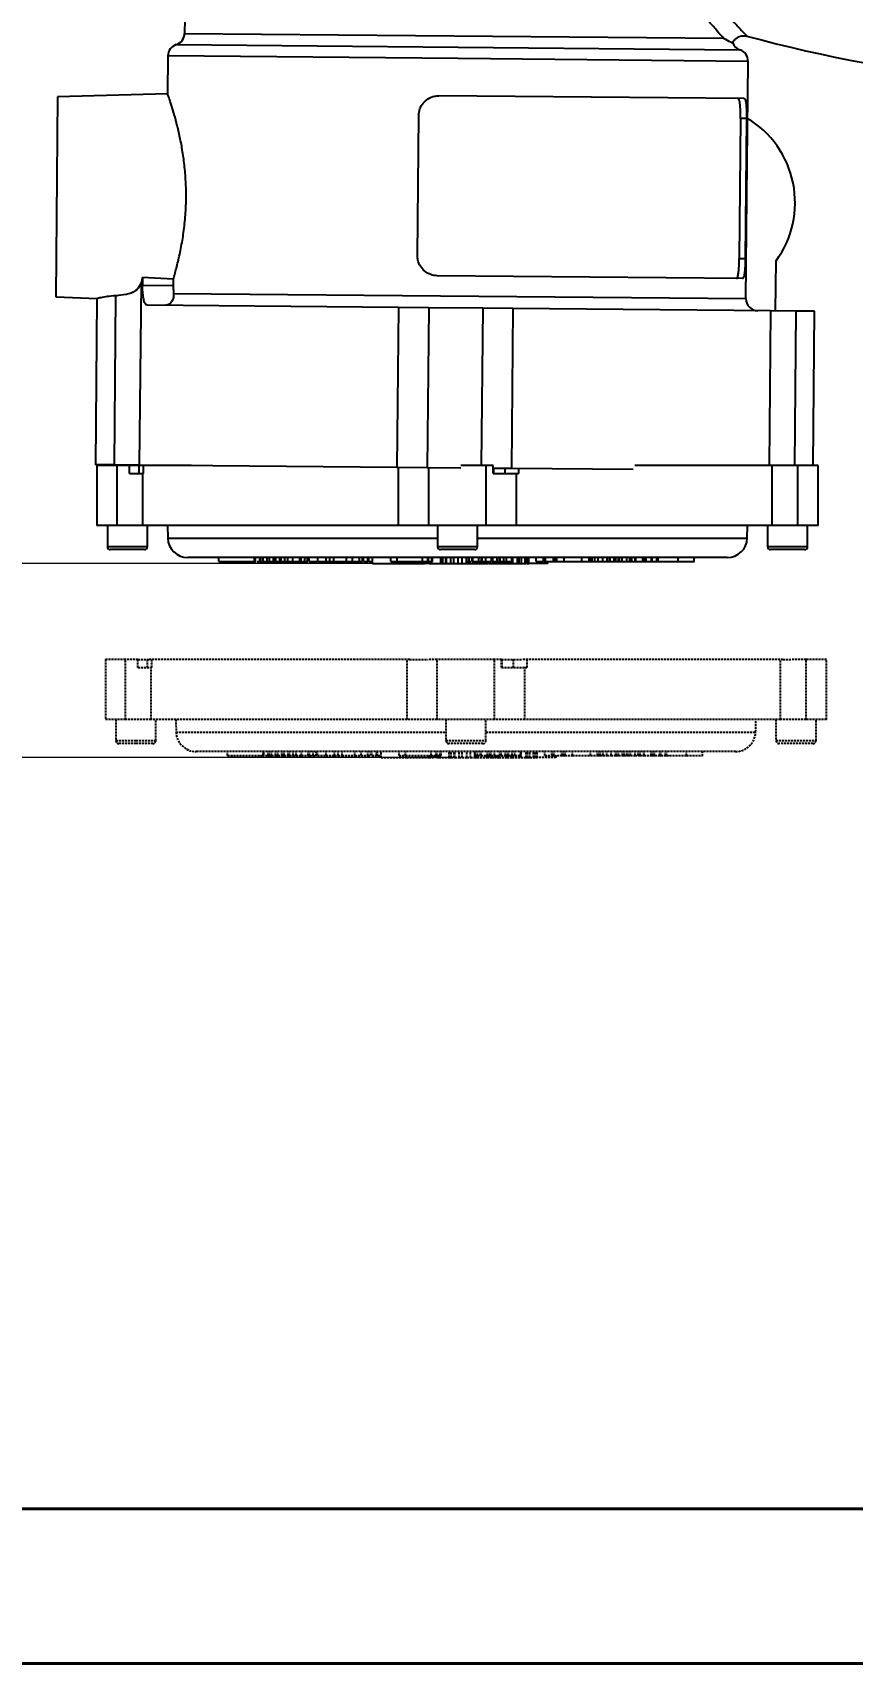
# Model space of a CAD drawing. Header units: millimetres. Extents: x 1486 to 4728, y 464 to 2757.
# Drawn here: x 2803.1 to 3008, y 463.9 to 871.5 of the extents above; entities that cross this region are included whole.
import ezdxf

# ---------------------------------------------------------------- set-up
doc = ezdxf.new("R2010")
doc.units = ezdxf.units.MM
doc.linetypes.add('DASHED', pattern=[0.75, 0.5, -0.25])
for name, color, linetype, lineweight in [('AM_5', 3, 'Continuous', 25), ('AM_BOR', 7, 'Continuous', 50), ('粗实线', 7, 'Continuous', 40)]:
    doc.layers.add(name, color=color, linetype=linetype, lineweight=lineweight)
doc.styles.add('SLDTEXTSTYLE1', font='txt.shx', dxfattribs={"width": 0.7, "bigfont": 'gbcbig.shx'})
doc.dimstyles.new('SLDDIMSTYLE12$0', dxfattribs={"dimtxt": 12, "dimasz": 10, "dimexe": 0, "dimexo": 0.0625, "dimgap": 0.875, "dimtad": 1, "dimdec": 1, "dimlfac": 1.8, "dimrnd": 1e-09, "dimzin": 12, "dimdsep": 46, "dimtxsty": 'SLDTEXTSTYLE1', "dimcen": 0.09, "dimdle": 8.16, "dimclrd": 3, "dimclre": 3, "dimadec": 0, "dimazin": 3, "dimtfac": 1, "dimtdec": 1, "dimtofl": 0, "dimtmove": 0, "dimatfit": 3, "dimfxl": 0, "dimfrac": 2, "dimtolj": 1, "dimlwd": 5, "dimlwe": 5, "dimarcsym": 0})

# ---------------------------------------------------------------- blocks, each defined once
blk = doc.blocks.new('*D56')
at = {"layer": 'AM_5', "color": 3, "lineweight": 5, "transparency": 16777216}
blk.add_line((2911.34, 1077.67), (2636.54, 1077.67), dxfattribs=at)
at = {"layer": 'AM_5', "color": 3, "linetype": 'Continuous', "lineweight": 5, "transparency": 16777216}
for p, q in [((2636.54, 1067.67), (2636.54, 748.79)), ((2909.45, 738.79), (2636.54, 738.79))]:
    blk.add_line(p, q, dxfattribs=at)
at = {"layer": 'AM_5', "color": 3, "transparency": 16777216}
for points in [[(2634.87, 1067.67), (2638.2, 1067.67), (2636.54, 1077.67)], [(2634.87, 748.79), (2638.2, 748.79), (2636.54, 738.79)]]:
    blk.add_solid(points, dxfattribs=at)
at = {"layer": 'Defpoints', "color": 0, "transparency": 16777216}
for p in [(2911.41, 1077.67), (2636.54, 738.79), (2909.51, 738.79)]:
    blk.add_point(p, dxfattribs=at)
at = {"layer": 'AM_5', "color": 0, "transparency": 16777216, "insert": (2621.95, 886.35), "char_height": 12, "attachment_point": 5, "rotation": 90, "style": 'SLDTEXTSTYLE1'}
blk.add_mtext('\\A1;{\\H2.28571x;340}', dxfattribs=at)
blk = doc.blocks.new('*D76')
at = {"layer": 'AM_5', "color": 3, "lineweight": 5, "transparency": 16777216}
for p, q in [((2909.45, 738.79), (2765.82, 738.79)), ((2765.82, 680.31), (2765.82, 670.31))]:
    blk.add_line(p, q, dxfattribs=at)
at = {"layer": 'AM_5', "color": 3, "linetype": 'Continuous', "lineweight": 5, "transparency": 16777216}
for p, q in [((2765.82, 728.79), (2765.82, 700.31)), ((2765.82, 690.31), (2765.82, 700.31)), ((2908.56, 690.31), (2765.82, 690.31))]:
    blk.add_line(p, q, dxfattribs=at)
at = {"layer": 'AM_5', "color": 3, "transparency": 16777216}
for points in [[(2764.16, 728.79), (2767.49, 728.79), (2765.82, 738.79)], [(2764.16, 680.31), (2767.49, 680.31), (2765.82, 690.31)]]:
    blk.add_solid(points, dxfattribs=at)
at = {"layer": 'Defpoints', "color": 0, "transparency": 16777216}
for p in [(2909.51, 738.79), (2765.82, 690.31), (2908.62, 690.31)]:
    blk.add_point(p, dxfattribs=at)
at = {"layer": 'AM_5', "color": 0, "transparency": 16777216, "insert": (2751.23, 710.35), "char_height": 12, "attachment_point": 5, "rotation": 90, "style": 'SLDTEXTSTYLE1'}
blk.add_mtext('\\A1;{\\H2.28571x;45}', dxfattribs=at)
blk = doc.blocks.new('rA3')
at = {"layer": '粗实线'}
for p, q in [((358.384, 129.26), (748.384, 129.26)), ((333.384, 124.26), (753.384, 124.26))]:
    blk.add_line(p, q, dxfattribs=at)

msp = doc.modelspace()

# ---------------------------------------------------------------- linework, layer by layer
at = {"color": 7, "linetype": 'Continuous', "lineweight": 25}
for p, q in [((2841.135, 874.923), (2841.102, 871.308)), ((2839.021, 868.48), (2909.464, 867.828)), ((2841.102, 871.308), (2975.819, 870.062)), ((2836.941, 865.653), (2836.852, 856.086)), ((2909.438, 864.982), (2836.941, 865.653)), ((2981.935, 864.311), (2909.438, 864.982)), ((2909.464, 867.828), (2979.907, 867.177)), ((2981.386, 805.007), (2981.935, 864.311)), ((2836.884, 856.181), (2809.345, 855.474)), ((2809.345, 855.474), (2808.883, 805.476)), ((2980.983, 855.013), (2904.677, 855.719)), ((2899.307, 815.767), (2899.631, 850.766)), ((2980.034, 850.022), (2979.71, 815.023)), ((2981.539, 850.008), (2980.034, 850.022)), ((2981.539, 850.008), (2981.216, 815.009)), ((2979.71, 815.023), (2981.216, 815.009)), ((2988.801, 801.938), (2988.917, 814.464)), ((2830.206, 808.881), (2829.785, 763.408)), ((2830.609, 810.342), (2830.206, 808.881)), ((2830.609, 810.342), (2830.591, 808.403)), ((2830.591, 808.403), (2838.269, 808.332)), ((2830.609, 810.342), (2838.284, 809.926)), ((2838.284, 809.926), (2838.269, 808.332)), ((2980.567, 810.015), (2904.261, 810.721)), ((2808.883, 805.476), (2819.275, 805.017)), ((2819.179, 805.045), (2818.795, 763.51)), ((2823.854, 805.721), (2823.463, 763.467)), ((2894.549, 802.811), (2831.756, 803.392)), ((2838.349, 806.331), (2981.386, 805.007)), ((2894.549, 802.811), (2894.179, 762.812)), ((2902.121, 802.741), (2894.549, 802.811)), ((2902.121, 802.741), (2901.751, 762.742)), ((2915.601, 802.616), (2902.121, 802.741)), ((2915.601, 802.616), (2915.237, 763.288)), ((2923.173, 802.546), (2915.601, 802.616)), ((2923.173, 802.546), (2922.803, 762.548)), ((2987.567, 801.95), (2923.173, 802.546)), ((2987.567, 801.95), (2987.209, 763.288)), ((2993.889, 801.891), (2987.567, 801.95)), ((2993.889, 801.891), (2993.532, 763.288)), ((2998.557, 801.848), (2993.889, 801.891)), ((2998.2, 763.288), (2998.557, 801.848)), ((2823.463, 763.467), (2818.795, 763.51)), ((2819.208, 763.288), (2819.208, 748.288)), ((2824.233, 763.288), (2819.208, 763.288)), ((2829.785, 763.408), (2823.463, 763.467)), ((2823.808, 763.464), (2823.808, 763.288)), ((2824.233, 748.288), (2824.233, 763.288)), ((2827.313, 763.288), (2824.233, 763.288)), ((2827.313, 761.288), (2827.313, 763.288)), ((2829.749, 763.288), (2827.313, 763.288)), ((2829.749, 761.288), (2829.749, 763.288)), ((2830.766, 763.288), (2829.749, 763.288)), ((2894.179, 762.812), (2829.785, 763.408)), ((2829.808, 763.288), (2829.808, 763.408)), ((2830.766, 763.288), (2830.766, 761.288)), ((2842.799, 763.288), (2830.766, 763.288)), ((2836.808, 763.343), (2836.808, 763.288)), ((2901.751, 762.742), (2894.179, 762.812)), ((2894.589, 748.288), (2894.589, 762.809)), ((2910.136, 762.665), (2901.751, 762.742)), ((2902.158, 748.288), (2902.158, 762.739)), ((2916.458, 763.288), (2910.147, 763.288)), ((2916.458, 748.288), (2916.458, 763.288)), ((2918.24, 763.288), (2916.458, 763.288)), ((2918.24, 761.288), (2918.24, 763.288)), ((2922.803, 762.548), (2918.24, 762.59)), ((2918.392, 761.288), (2918.392, 762.588)), ((2921.184, 761.288), (2921.184, 762.563)), ((2953.228, 762.266), (2922.803, 762.548)), ((2924.511, 762.532), (2924.511, 761.288)), ((2987.942, 763.288), (2953.59, 763.288)), ((2987.942, 748.288), (2987.942, 763.288)), ((2994.383, 763.288), (2987.942, 763.288)), ((2994.383, 748.288), (2994.383, 763.288)), ((2999.408, 763.288), (2994.383, 763.288)), ((2999.408, 748.288), (2999.408, 763.288)), ((2827.313, 761.288), (2830.674, 761.288)), ((2830.674, 748.288), (2830.674, 761.288)), ((2830.674, 761.288), (2830.766, 761.288)), ((2918.24, 761.288), (2924.027, 761.288)), ((2924.027, 748.288), (2924.027, 761.288)), ((2924.027, 761.288), (2924.511, 761.288)), ((2824.233, 748.288), (2819.208, 748.288)), ((2821.808, 748.288), (2821.808, 743.038)), ((2830.674, 748.288), (2824.233, 748.288)), ((2894.589, 748.288), (2830.674, 748.288)), ((2831.808, 743.038), (2831.808, 748.288)), ((2836.808, 748.288), (2836.89, 745.157)), ((2902.158, 748.288), (2894.589, 748.288)), ((2916.458, 748.288), (2902.158, 748.288)), ((2904.308, 748.288), (2904.308, 743.038)), ((2914.308, 743.038), (2914.308, 748.288)), ((2924.027, 748.288), (2916.458, 748.288)), ((2987.942, 748.288), (2924.027, 748.288)), ((2981.726, 745.157), (2981.808, 748.288)), ((2986.808, 748.288), (2986.808, 743.038)), ((2994.383, 748.288), (2987.942, 748.288)), ((2999.408, 748.288), (2994.383, 748.288)), ((2996.808, 743.038), (2996.808, 748.288)), ((2821.808, 743.038), (2826.808, 743.038)), ((2826.808, 742.288), (2822.558, 742.288)), ((2826.808, 743.038), (2831.808, 743.038)), ((2831.058, 742.288), (2826.808, 742.288)), ((2836.89, 745.157), (2904.308, 745.157)), ((2904.308, 743.038), (2914.308, 743.038)), ((2913.558, 742.288), (2905.058, 742.288)), ((2914.308, 745.157), (2981.726, 745.157)), ((2986.808, 743.038), (2996.808, 743.038)), ((2996.058, 742.288), (2987.558, 742.288)), ((2976.728, 740.288), (2841.888, 740.288)), ((2849.69, 739.288), (2849.69, 740.288)), ((2849.69, 739.288), (2858.606, 739.288)), ((2850.833, 739.288), (2850.833, 739.163)), ((2857.941, 739.288), (2857.941, 739.163)), ((2858.606, 739.288), (2858.606, 740.288)), ((2858.606, 739.288), (2858.785, 739.288)), ((2858.785, 739.288), (2858.785, 740.288)), ((2858.82, 739.163), (2858.82, 740.288)), ((2859.863, 739.288), (2859.863, 740.288)), ((2859.863, 739.288), (2860.151, 739.288)), ((2860.011, 739.163), (2860.011, 739.288)), ((2860.178, 739.288), (2860.178, 740.288)), ((2860.178, 739.288), (2860.746, 739.288)), ((2860.746, 739.288), (2860.746, 740.288)), ((2861.743, 739.288), (2861.743, 740.288)), ((2861.743, 739.288), (2862.34, 739.288)), ((2862.34, 739.288), (2862.34, 740.288)), ((2863.344, 739.288), (2863.344, 740.288)), ((2863.344, 739.288), (2863.373, 739.288)), ((2863.373, 739.288), (2863.373, 740.288)), ((2863.373, 739.288), (2863.914, 739.288)), ((2863.914, 739.288), (2863.914, 740.288)), ((2864.88, 739.288), (2864.88, 740.288)), ((2864.88, 739.288), (2865.222, 739.288)), ((2865.222, 739.288), (2865.222, 740.288)), ((2866.152, 739.288), (2866.152, 740.288)), ((2866.152, 739.288), (2866.889, 739.288)), ((2866.685, 739.163), (2866.685, 739.288)), ((2866.889, 739.288), (2866.889, 740.288)), ((2866.889, 739.288), (2868.185, 739.288)), ((2868.185, 739.288), (2868.185, 740.288)), ((2868.185, 739.288), (2869.878, 739.288)), ((2869.878, 739.288), (2869.878, 740.288)), ((2869.911, 739.288), (2870.195, 739.288)), ((2870.195, 739.288), (2870.195, 740.288)), ((2870.195, 739.288), (2871.153, 739.288)), ((2870.558, 739.288), (2870.558, 739.163)), ((2871.153, 739.288), (2871.153, 740.288)), ((2871.848, 739.163), (2871.848, 740.288)), ((2872.195, 739.288), (2872.195, 740.288)), ((2874.401, 739.288), (2874.401, 740.288)), ((2874.401, 739.288), (2876.498, 739.288)), ((2876.498, 739.288), (2876.498, 740.288)), ((2876.498, 739.288), (2877.364, 739.288)), ((2877.364, 739.288), (2877.364, 740.288)), ((2878.379, 739.163), (2878.379, 739.288)), ((2878.381, 739.288), (2878.381, 740.288)), ((2878.381, 739.288), (2881.575, 739.288)), ((2881.575, 739.288), (2881.575, 740.288)), ((2883.099, 739.288), (2883.099, 740.288)), ((2883.382, 739.163), (2883.382, 739.288)), ((2884.778, 739.288), (2884.778, 740.288)), ((2884.826, 739.288), (2885.556, 739.288)), ((2885.556, 739.288), (2885.556, 740.288)), ((2885.773, 739.288), (2885.773, 740.288)), ((2886.932, 739.288), (2886.932, 740.288)), ((2887.176, 739.163), (2887.176, 740.288)), ((2887.35, 739.288), (2888.097, 739.288)), ((2888.097, 738.788), (2888.097, 740.288)), ((2888.097, 738.788), (2894.469, 738.788)), ((2892.634, 739.288), (2892.634, 740.288)), ((2894.251, 739.288), (2894.251, 740.288)), ((2894.251, 739.288), (2900.588, 739.288)), ((2894.469, 738.788), (2894.469, 739.288)), ((2895.253, 739.163), (2895.253, 739.288)), ((2900.126, 738.788), (2900.126, 739.288)), ((2900.126, 738.788), (2901.167, 738.788)), ((2900.588, 739.288), (2900.588, 740.288)), ((2900.648, 739.288), (2900.723, 739.288)), ((2901.167, 738.788), (2901.167, 739.288)), ((2902.236, 738.788), (2901.167, 738.788)), ((2901.865, 739.288), (2901.865, 740.288)), ((2901.865, 739.288), (2902.04, 739.288)), ((2902.04, 739.288), (2902.04, 740.288)), ((2902.236, 738.788), (2902.236, 739.288)), ((2902.236, 738.788), (2902.51, 738.788)), ((2902.51, 738.788), (2902.51, 739.288)), ((2902.51, 738.788), (2905.106, 738.788)), ((2902.903, 739.288), (2902.903, 740.288)), ((2902.903, 739.288), (2903.088, 739.288)), ((2903.088, 739.288), (2903.088, 740.288)), ((2905.106, 738.788), (2905.106, 740.288)), ((2905.106, 738.788), (2905.62, 738.788)), ((2905.62, 738.788), (2905.62, 740.288)), ((2905.62, 738.788), (2906.411, 738.788)), ((2906.411, 738.788), (2906.411, 740.288)), ((2906.411, 738.788), (2906.521, 738.788)), ((2906.521, 738.788), (2906.521, 740.288)), ((2906.521, 738.788), (2907.602, 738.788)), ((2907.602, 738.788), (2907.602, 740.288)), ((2907.602, 738.788), (2908.386, 738.788)), ((2908.386, 738.788), (2908.386, 740.288)), ((2908.386, 738.788), (2909.508, 738.788)), ((2909.508, 738.788), (2909.508, 740.288)), ((2909.508, 738.788), (2910.451, 738.788)), ((2910.451, 738.788), (2910.451, 740.288)), ((2910.451, 738.788), (2911.532, 738.788)), ((2911.532, 738.788), (2911.532, 740.288)), ((2911.532, 738.788), (2912.088, 738.788)), ((2911.663, 739.288), (2911.663, 740.288)), ((2911.663, 739.288), (2911.866, 739.288)), ((2912.088, 738.788), (2912.088, 739.288)), ((2912.216, 739.288), (2912.216, 740.288)), ((2912.216, 739.288), (2912.763, 739.288)), ((2912.983, 739.288), (2912.983, 740.288)), ((2912.983, 739.288), (2913.103, 739.288)), ((2913.103, 739.288), (2913.103, 740.288)), ((2914.557, 738.788), (2914.557, 739.288)), ((2914.671, 739.288), (2914.671, 740.288)), ((2914.671, 739.288), (2915.321, 739.288)), ((2915.321, 739.288), (2915.321, 740.288)), ((2915.327, 738.788), (2915.327, 739.288)), ((2915.499, 739.288), (2915.499, 740.288)), ((2915.499, 739.288), (2916.426, 739.288)), ((2915.757, 738.788), (2915.757, 739.288)), ((2916.426, 739.288), (2916.426, 740.288)), ((2916.483, 738.788), (2916.483, 739.288)), ((2916.483, 738.788), (2916.955, 738.788)), ((2916.955, 738.788), (2916.955, 739.288)), ((2917.058, 738.788), (2917.058, 739.288)), ((2917.137, 738.788), (2917.137, 739.288)), ((2917.137, 738.788), (2917.613, 738.788)), ((2917.613, 738.788), (2917.613, 739.288)), ((2917.613, 738.788), (2919.599, 738.788)), ((2917.783, 739.288), (2917.783, 740.288)), ((2917.982, 739.288), (2917.982, 740.288)), ((2917.982, 739.288), (2918.102, 739.288)), ((2918.102, 739.288), (2918.102, 740.288)), ((2919.207, 739.288), (2919.207, 740.288)), ((2919.207, 739.288), (2919.808, 739.288)), ((2919.599, 738.788), (2919.599, 739.288)), ((2919.599, 738.788), (2920.8, 738.788)), ((2919.808, 739.288), (2919.808, 740.288)), ((2919.982, 739.288), (2919.982, 740.288)), ((2919.982, 739.288), (2920.909, 739.288)), ((2920.8, 738.788), (2920.8, 739.288)), ((2920.8, 738.788), (2923.133, 738.788)), ((2920.909, 739.288), (2920.909, 740.288)), ((2920.909, 739.288), (2921.571, 739.288)), ((2921.571, 739.288), (2921.571, 740.288)), ((2922.922, 739.288), (2922.922, 740.288)), ((2922.957, 739.288), (2922.957, 740.288)), ((2923.133, 738.788), (2923.133, 740.288)), ((2923.133, 738.788), (2924.333, 738.788)), ((2924.333, 738.788), (2924.333, 740.288)), ((2924.333, 738.788), (2924.697, 738.788)), ((2924.697, 738.788), (2924.697, 740.288)), ((2924.697, 738.788), (2925.286, 738.788)), ((2925.286, 738.788), (2925.286, 740.288)), ((2925.286, 738.788), (2926.2, 738.788)), ((2926.2, 738.788), (2926.2, 740.288)), ((2926.2, 738.788), (2926.557, 738.788)), ((2926.557, 738.788), (2926.557, 740.288)), ((2926.677, 738.788), (2926.677, 740.288)), ((2926.714, 738.788), (2926.714, 740.288)), ((2926.714, 738.788), (2927.113, 738.788)), ((2927.113, 738.788), (2927.113, 740.288)), ((2931.88, 738.788), (2927.113, 738.788)), ((2929.006, 739.288), (2929.006, 740.288)), ((2930.796, 739.288), (2930.796, 740.288)), ((2930.796, 739.288), (2931.271, 739.288)), ((2931.271, 739.288), (2931.271, 740.288)), ((2931.88, 738.788), (2931.88, 739.288)), ((2933.305, 739.288), (2933.305, 740.288)), ((2933.305, 739.288), (2933.639, 739.288)), ((2933.639, 739.288), (2933.639, 740.288)), ((2933.639, 739.288), (2934.092, 739.288)), ((2934.092, 739.288), (2934.092, 740.288)), ((2935.963, 739.288), (2935.963, 740.288)), ((2935.963, 739.288), (2940.407, 739.288)), ((2940.407, 739.288), (2940.407, 740.288)), ((2942.199, 739.288), (2942.199, 740.288)), ((2942.231, 739.288), (2942.597, 739.288)), ((2942.597, 739.288), (2942.597, 740.288)), ((2942.597, 739.288), (2942.927, 739.288)), ((2942.927, 739.288), (2942.927, 740.288)), ((2942.927, 739.288), (2942.933, 739.288)), ((2942.933, 739.288), (2942.933, 740.288)), ((2942.933, 739.288), (2943.607, 739.288)), ((2943.607, 739.288), (2943.607, 740.288)), ((2944.496, 739.288), (2944.496, 740.288)), ((2944.496, 739.288), (2945.632, 739.288)), ((2945.632, 739.288), (2945.632, 740.288)), ((2946.739, 739.288), (2946.739, 740.288)), ((2946.739, 739.288), (2946.875, 739.288)), ((2946.875, 739.288), (2946.875, 740.288)), ((2946.875, 739.288), (2947.478, 739.288)), ((2947.478, 739.288), (2947.478, 740.288)), ((2948.432, 739.288), (2948.432, 740.288)), ((2948.432, 739.288), (2948.878, 739.288)), ((2948.878, 739.288), (2948.878, 740.288)), ((2948.878, 739.288), (2949.517, 739.288)), ((2949.517, 739.288), (2949.517, 740.288)), ((2949.517, 739.288), (2949.76, 739.288)), ((2949.789, 739.288), (2949.789, 740.288)), ((2949.789, 739.288), (2950.428, 739.288)), ((2950.428, 739.288), (2950.428, 740.288)), ((2951.477, 739.288), (2951.477, 739.163)), ((2951.595, 739.288), (2951.595, 740.288)), ((2951.595, 739.288), (2952.276, 739.288)), ((2952.35, 739.288), (2952.35, 740.288)), ((2952.889, 739.288), (2952.889, 740.288)), ((2953.288, 739.163), (2953.288, 739.288)), ((2953.748, 739.288), (2953.748, 740.288)), ((2953.781, 739.288), (2953.845, 739.288)), ((2953.845, 739.288), (2953.845, 740.288)), ((2955.639, 739.288), (2955.639, 740.288)), ((2956.004, 739.288), (2956.004, 740.288)), ((2956.118, 739.288), (2956.462, 739.288)), ((2956.462, 739.288), (2956.462, 740.288)), ((2956.496, 739.288), (2957.817, 739.288)), ((2957.817, 739.288), (2957.817, 740.288)), ((2957.817, 739.288), (2957.984, 739.288)), ((2957.984, 739.288), (2957.984, 740.288)), ((2957.984, 739.288), (2959.157, 739.288)), ((2959.157, 739.288), (2959.157, 740.288)), ((2959.157, 739.288), (2959.266, 739.288)), ((2959.266, 739.288), (2959.266, 740.288)), ((2959.266, 739.288), (2959.481, 739.288)), ((2959.481, 739.288), (2959.481, 740.288)), ((2959.481, 739.288), (2960.13, 739.288)), ((2959.959, 739.163), (2959.959, 739.288)), ((2964.418, 739.288), (2964.418, 740.288)), ((2968.437, 739.163), (2968.437, 740.288))]:
    msp.add_line(p, q, dxfattribs=at)
at = {"color": 7, "linetype": 'DASHED', "lineweight": 25}
for p, q in [((2821.306, 714.808), (2821.306, 699.808)), ((2826.331, 714.808), (2821.306, 714.808)), ((2826.331, 699.808), (2826.331, 714.808)), ((2829.411, 714.808), (2826.331, 714.808)), ((2829.411, 712.808), (2829.411, 714.808)), ((2829.452, 714.808), (2829.411, 714.808)), ((2829.452, 714.808), (2832.166, 714.808)), ((2831.847, 712.808), (2831.847, 714.808)), ((2897.272, 714.808), (2832.166, 714.808)), ((2832.864, 714.808), (2832.864, 712.808)), ((2896.687, 699.808), (2896.687, 714.808)), ((2897.272, 714.808), (2901.978, 714.808)), ((2904.256, 714.808), (2901.978, 714.808)), ((2904.256, 699.808), (2904.256, 714.808)), ((2918.556, 714.808), (2904.256, 714.808)), ((2918.556, 699.808), (2918.556, 714.808)), ((2920.338, 714.808), (2918.556, 714.808)), ((2920.338, 714.808), (2925.54, 714.808)), ((2920.338, 712.808), (2920.338, 714.808)), ((2920.49, 712.808), (2920.49, 714.808)), ((2923.282, 712.808), (2923.282, 714.808)), ((2990.646, 714.808), (2925.54, 714.808)), ((2926.609, 714.808), (2926.609, 712.808)), ((2990.04, 699.808), (2990.04, 714.808)), ((2990.646, 714.808), (2992.859, 714.808)), ((2996.481, 714.808), (2992.859, 714.808)), ((2996.481, 699.808), (2996.481, 714.808)), ((3001.506, 714.808), (2996.481, 714.808)), ((3001.506, 699.808), (3001.506, 714.808)), ((2829.411, 712.808), (2832.772, 712.808)), ((2832.772, 699.808), (2832.772, 712.808)), ((2832.772, 712.808), (2832.864, 712.808)), ((2920.338, 712.808), (2926.125, 712.808)), ((2926.125, 699.808), (2926.125, 712.808)), ((2926.125, 712.808), (2926.609, 712.808)), ((2826.331, 699.808), (2821.306, 699.808)), ((2823.906, 699.808), (2823.906, 694.558)), ((2832.772, 699.808), (2826.331, 699.808)), ((2896.687, 699.808), (2832.772, 699.808)), ((2833.906, 694.558), (2833.906, 699.808)), ((2838.906, 699.808), (2838.988, 696.678)), ((2904.256, 699.808), (2896.687, 699.808)), ((2918.556, 699.808), (2904.256, 699.808)), ((2906.406, 699.808), (2906.406, 694.558)), ((2916.406, 694.558), (2916.406, 699.808)), ((2926.125, 699.808), (2918.556, 699.808)), ((2990.04, 699.808), (2926.125, 699.808)), ((2983.824, 696.678), (2983.906, 699.808)), ((2988.906, 699.808), (2988.906, 694.558)), ((2996.481, 699.808), (2990.04, 699.808)), ((3001.506, 699.808), (2996.481, 699.808)), ((2998.906, 694.558), (2998.906, 699.808)), ((2823.906, 694.558), (2828.906, 694.558)), ((2828.906, 693.808), (2824.656, 693.808)), ((2828.906, 694.558), (2833.906, 694.558)), ((2833.156, 693.808), (2828.906, 693.808)), ((2838.988, 696.678), (2906.406, 696.678)), ((2906.406, 694.558), (2916.406, 694.558)), ((2915.656, 693.808), (2907.156, 693.808)), ((2916.406, 696.678), (2983.824, 696.678)), ((2988.906, 694.558), (2998.906, 694.558)), ((2998.156, 693.808), (2989.656, 693.808)), ((2978.826, 691.808), (2843.986, 691.808)), ((2851.788, 690.808), (2851.788, 691.808)), ((2851.788, 690.808), (2860.704, 690.808)), ((2852.931, 690.808), (2852.931, 690.683)), ((2860.039, 690.808), (2860.039, 690.683)), ((2860.704, 690.808), (2860.704, 691.808)), ((2860.704, 690.808), (2860.884, 690.808)), ((2860.884, 690.808), (2860.884, 691.808)), ((2860.918, 690.683), (2860.918, 691.808)), ((2861.961, 690.808), (2861.961, 691.808)), ((2861.961, 690.808), (2862.249, 690.808)), ((2862.109, 690.683), (2862.109, 690.808)), ((2862.276, 690.808), (2862.276, 691.808)), ((2862.276, 690.808), (2862.844, 690.808)), ((2862.844, 690.808), (2862.844, 691.808)), ((2863.841, 690.808), (2863.841, 691.808)), ((2863.841, 690.808), (2864.438, 690.808)), ((2864.438, 690.808), (2864.438, 691.808)), ((2865.442, 690.808), (2865.442, 691.808)), ((2865.442, 690.808), (2865.471, 690.808)), ((2865.471, 690.808), (2865.471, 691.808)), ((2865.471, 690.808), (2866.012, 690.808)), ((2866.012, 690.808), (2866.012, 691.808)), ((2866.978, 690.808), (2866.978, 691.808)), ((2866.978, 690.808), (2867.32, 690.808)), ((2867.32, 690.808), (2867.32, 691.808)), ((2868.25, 690.808), (2868.25, 691.808)), ((2868.25, 690.808), (2868.987, 690.808)), ((2868.783, 690.683), (2868.783, 690.808)), ((2868.987, 690.808), (2868.987, 691.808)), ((2868.987, 690.808), (2870.283, 690.808)), ((2870.283, 690.808), (2870.283, 691.808)), ((2870.283, 690.808), (2871.976, 690.808)), ((2871.976, 690.808), (2871.976, 691.808)), ((2872.009, 690.808), (2872.293, 690.808)), ((2872.293, 690.808), (2872.293, 691.808)), ((2872.293, 690.808), (2873.251, 690.808)), ((2872.656, 690.808), (2872.656, 690.683)), ((2873.251, 690.808), (2873.251, 691.808)), ((2873.946, 690.683), (2873.946, 691.808)), ((2874.293, 690.808), (2874.293, 691.808)), ((2876.499, 690.808), (2876.499, 691.808)), ((2876.499, 690.808), (2878.596, 690.808)), ((2878.596, 690.808), (2878.596, 691.808)), ((2878.596, 690.808), (2879.462, 690.808)), ((2879.462, 690.808), (2879.462, 691.808)), ((2880.477, 690.683), (2880.477, 690.808)), ((2880.479, 690.808), (2880.479, 691.808)), ((2880.479, 690.808), (2883.673, 690.808)), ((2883.673, 690.808), (2883.673, 691.808)), ((2885.197, 690.808), (2885.197, 691.808)), ((2885.48, 690.683), (2885.48, 690.808)), ((2886.876, 690.808), (2886.876, 691.808)), ((2886.924, 690.808), (2887.654, 690.808)), ((2887.654, 690.808), (2887.654, 691.808)), ((2887.871, 690.808), (2887.871, 691.808)), ((2889.03, 690.808), (2889.03, 691.808)), ((2889.274, 690.683), (2889.274, 691.808)), ((2889.448, 690.808), (2890.195, 690.808)), ((2890.195, 690.308), (2890.195, 691.808)), ((2890.195, 690.308), (2896.567, 690.308)), ((2894.732, 690.808), (2894.732, 691.808)), ((2896.349, 690.808), (2896.349, 691.808)), ((2896.349, 690.808), (2902.686, 690.808)), ((2896.567, 690.308), (2896.567, 690.808)), ((2897.351, 690.683), (2897.351, 690.808)), ((2902.224, 690.308), (2902.224, 690.808)), ((2902.224, 690.308), (2903.265, 690.308)), ((2902.686, 690.808), (2902.686, 691.808)), ((2902.746, 690.808), (2902.821, 690.808)), ((2903.265, 690.308), (2903.265, 690.808)), ((2904.334, 690.308), (2903.265, 690.308)), ((2903.963, 690.808), (2903.963, 691.808)), ((2903.963, 690.808), (2904.138, 690.808)), ((2904.138, 690.808), (2904.138, 691.808)), ((2904.334, 690.308), (2904.334, 690.808)), ((2904.334, 690.308), (2904.608, 690.308)), ((2904.608, 690.308), (2904.608, 690.808)), ((2904.608, 690.308), (2907.204, 690.308)), ((2905.001, 690.808), (2905.001, 691.808)), ((2905.001, 690.808), (2905.186, 690.808)), ((2905.186, 690.808), (2905.186, 691.808)), ((2907.204, 690.308), (2907.204, 691.808)), ((2907.204, 690.308), (2907.718, 690.308)), ((2907.718, 690.308), (2907.718, 691.808)), ((2907.718, 690.308), (2908.509, 690.308)), ((2908.509, 690.308), (2908.509, 691.808)), ((2908.509, 690.308), (2908.619, 690.308)), ((2908.619, 690.308), (2908.619, 691.808)), ((2908.619, 690.308), (2909.7, 690.308)), ((2909.7, 690.308), (2909.7, 691.808)), ((2909.7, 690.308), (2910.484, 690.308)), ((2910.484, 690.308), (2910.484, 691.808)), ((2910.484, 690.308), (2911.606, 690.308)), ((2911.606, 690.308), (2911.606, 691.808)), ((2911.606, 690.308), (2912.549, 690.308)), ((2912.549, 690.308), (2912.549, 691.808)), ((2912.549, 690.308), (2913.63, 690.308)), ((2913.63, 690.308), (2913.63, 691.808)), ((2913.63, 690.308), (2914.186, 690.308)), ((2913.761, 690.808), (2913.761, 691.808)), ((2913.761, 690.808), (2913.964, 690.808)), ((2914.186, 690.308), (2914.186, 690.808)), ((2914.314, 690.808), (2914.314, 691.808)), ((2914.314, 690.808), (2914.861, 690.808)), ((2915.081, 690.808), (2915.081, 691.808)), ((2915.081, 690.808), (2915.201, 690.808)), ((2915.201, 690.808), (2915.201, 691.808)), ((2916.655, 690.308), (2916.655, 690.808)), ((2916.769, 690.808), (2916.769, 691.808)), ((2916.769, 690.808), (2917.419, 690.808)), ((2917.419, 690.808), (2917.419, 691.808)), ((2917.425, 690.308), (2917.425, 690.808)), ((2917.597, 690.808), (2917.597, 691.808)), ((2917.597, 690.808), (2918.524, 690.808)), ((2917.855, 690.308), (2917.855, 690.808)), ((2918.524, 690.808), (2918.524, 691.808)), ((2918.581, 690.308), (2918.581, 690.808)), ((2918.581, 690.308), (2919.053, 690.308)), ((2919.053, 690.308), (2919.053, 690.808)), ((2919.156, 690.308), (2919.156, 690.808)), ((2919.235, 690.308), (2919.235, 690.808)), ((2919.235, 690.308), (2919.711, 690.308)), ((2919.711, 690.308), (2919.711, 690.808)), ((2919.711, 690.308), (2921.697, 690.308)), ((2919.881, 690.808), (2919.881, 691.808)), ((2920.08, 690.808), (2920.08, 691.808)), ((2920.08, 690.808), (2920.2, 690.808)), ((2920.2, 690.808), (2920.2, 691.808)), ((2921.305, 690.808), (2921.305, 691.808)), ((2921.305, 690.808), (2921.906, 690.808)), ((2921.697, 690.308), (2921.697, 690.808)), ((2921.697, 690.308), (2922.898, 690.308)), ((2921.906, 690.808), (2921.906, 691.808)), ((2922.08, 690.808), (2922.08, 691.808)), ((2922.08, 690.808), (2923.007, 690.808)), ((2922.898, 690.308), (2922.898, 690.808)), ((2922.898, 690.308), (2925.231, 690.308)), ((2923.007, 690.808), (2923.007, 691.808)), ((2923.007, 690.808), (2923.669, 690.808)), ((2923.669, 690.808), (2923.669, 691.808)), ((2925.02, 690.808), (2925.02, 691.808)), ((2925.055, 690.808), (2925.055, 691.808)), ((2925.231, 690.308), (2925.231, 691.808)), ((2925.231, 690.308), (2926.431, 690.308)), ((2926.431, 690.308), (2926.431, 691.808)), ((2926.431, 690.308), (2926.795, 690.308)), ((2926.795, 690.308), (2926.795, 691.808)), ((2926.795, 690.308), (2927.384, 690.308)), ((2927.384, 690.308), (2927.384, 691.808)), ((2927.384, 690.308), (2928.298, 690.308)), ((2928.298, 690.308), (2928.298, 691.808)), ((2928.298, 690.308), (2928.655, 690.308)), ((2928.655, 690.308), (2928.655, 691.808)), ((2928.775, 690.308), (2928.775, 691.808)), ((2928.812, 690.308), (2928.812, 691.808)), ((2928.812, 690.308), (2929.211, 690.308)), ((2929.211, 690.308), (2929.211, 691.808)), ((2933.978, 690.308), (2929.211, 690.308)), ((2931.104, 690.808), (2931.104, 691.808)), ((2932.894, 690.808), (2932.894, 691.808)), ((2932.894, 690.808), (2933.369, 690.808)), ((2933.369, 690.808), (2933.369, 691.808)), ((2933.978, 690.308), (2933.978, 690.808)), ((2935.403, 690.808), (2935.403, 691.808)), ((2935.403, 690.808), (2935.737, 690.808)), ((2935.737, 690.808), (2935.737, 691.808)), ((2935.737, 690.808), (2936.19, 690.808)), ((2936.19, 690.808), (2936.19, 691.808)), ((2938.061, 690.808), (2938.061, 691.808)), ((2938.061, 690.808), (2942.505, 690.808)), ((2942.505, 690.808), (2942.505, 691.808)), ((2944.297, 690.808), (2944.297, 691.808)), ((2944.329, 690.808), (2944.696, 690.808)), ((2944.696, 690.808), (2944.696, 691.808)), ((2944.696, 690.808), (2945.025, 690.808)), ((2945.025, 690.808), (2945.025, 691.808)), ((2945.025, 690.808), (2945.031, 690.808)), ((2945.031, 690.808), (2945.031, 691.808)), ((2945.031, 690.808), (2945.705, 690.808)), ((2945.705, 690.808), (2945.705, 691.808)), ((2946.594, 690.808), (2946.594, 691.808)), ((2946.594, 690.808), (2947.73, 690.808)), ((2947.73, 690.808), (2947.73, 691.808)), ((2948.837, 690.808), (2948.837, 691.808)), ((2948.837, 690.808), (2948.973, 690.808)), ((2948.973, 690.808), (2948.973, 691.808)), ((2948.973, 690.808), (2949.576, 690.808)), ((2949.576, 690.808), (2949.576, 691.808)), ((2950.53, 690.808), (2950.53, 691.808)), ((2950.53, 690.808), (2950.976, 690.808)), ((2950.976, 690.808), (2950.976, 691.808)), ((2950.976, 690.808), (2951.615, 690.808)), ((2951.615, 690.808), (2951.615, 691.808)), ((2951.615, 690.808), (2951.858, 690.808)), ((2951.887, 690.808), (2951.887, 691.808)), ((2951.887, 690.808), (2952.526, 690.808)), ((2952.526, 690.808), (2952.526, 691.808)), ((2953.575, 690.808), (2953.575, 690.683)), ((2953.693, 690.808), (2953.693, 691.808)), ((2953.693, 690.808), (2954.374, 690.808)), ((2954.448, 690.808), (2954.448, 691.808)), ((2954.987, 690.808), (2954.987, 691.808)), ((2955.386, 690.683), (2955.386, 690.808)), ((2955.846, 690.808), (2955.846, 691.808)), ((2955.879, 690.808), (2955.943, 690.808)), ((2955.943, 690.808), (2955.943, 691.808)), ((2957.737, 690.808), (2957.737, 691.808)), ((2958.102, 690.808), (2958.102, 691.808)), ((2958.216, 690.808), (2958.56, 690.808)), ((2958.56, 690.808), (2958.56, 691.808)), ((2958.594, 690.808), (2959.915, 690.808)), ((2959.915, 690.808), (2959.915, 691.808)), ((2959.915, 690.808), (2960.082, 690.808)), ((2960.082, 690.808), (2960.082, 691.808)), ((2960.082, 690.808), (2961.255, 690.808)), ((2961.255, 690.808), (2961.255, 691.808)), ((2961.255, 690.808), (2961.364, 690.808)), ((2961.364, 690.808), (2961.364, 691.808)), ((2961.364, 690.808), (2961.579, 690.808)), ((2961.579, 690.808), (2961.579, 691.808)), ((2961.579, 690.808), (2962.228, 690.808)), ((2962.057, 690.683), (2962.057, 690.808)), ((2966.516, 690.808), (2966.516, 691.808)), ((2970.535, 690.683), (2970.535, 691.808))]:
    msp.add_line(p, q, dxfattribs=at)
at = {"color": 7, "linetype": 'Continuous', "lineweight": 25}
for centre, radius, start, end in [((2839.941, 865.625), 3, 107.84598, 179.46975), ((2838.102, 871.336), 3, 287.84598, 359.46975), ((2980.879, 870.015), 3, 201.88858, 251.09352), ((3078.793, 1228.745), 371.068, 254.81724, 273.45811), ((2978.935, 864.338), 3, 359.46975, 71.09352), ((2969.104, 828.995), 24.57, 323.74461, 59.04923), ((2984.386, 804.979), 3, 179.46975, 269.46975), ((2822.558, 743.038), 0.75, 180, 270), ((2831.058, 743.038), 0.75, 270, 0), ((2841.888, 745.288), 5, 181.5, 270), ((2905.058, 743.038), 0.75, 180, 270), ((2913.558, 743.038), 0.75, 270, 0), ((2976.728, 745.288), 5, 270, 358.5), ((2987.558, 743.038), 0.75, 180, 270), ((2996.058, 743.038), 0.75, 270, 0)]:
    msp.add_arc(centre, radius, start, end, dxfattribs=at)
at = {"color": 7, "linetype": 'DASHED', "lineweight": 25}
for centre, radius, start, end in [((2824.656, 694.558), 0.75, 180, 270), ((2833.156, 694.558), 0.75, 270, 0), ((2843.986, 696.808), 5, 181.5, 270), ((2907.156, 694.558), 0.75, 180, 270), ((2915.656, 694.558), 0.75, 270, 0), ((2978.826, 696.808), 5, 270, 358.5), ((2989.656, 694.558), 0.75, 180, 270), ((2998.156, 694.558), 0.75, 270, 0)]:
    msp.add_arc(centre, radius, start, end, dxfattribs=at)
at = {"color": 7, "linetype": 'Continuous', "lineweight": 25}
for points, knots in [([(2975.819, 870.062), (2975.316, 870.633), (2974.297, 871.794), (2972.466, 873.894), (2970.619, 876.031), (2968.836, 878.109), (2966.329, 881.059), (2962.964, 885.073), (2958.686, 890.301), (2954.219, 895.93), (2949.657, 901.907), (2945.105, 908.175), (2940.991, 914.229), (2937.43, 919.89), (2934.367, 925.223), (2931.555, 930.641), (2929.962, 934.452), (2929.19, 936.297)], [0, 0, 0, 0, 0.0595747, 0.1209562, 0.163076, 0.206264, 0.2506137, 0.3332282, 0.4168663, 0.5006421, 0.5835312, 0.6674878, 0.7505293, 0.8140491, 0.874927, 0.9394163, 1, 1, 1, 1]), ([(2931.206, 937.095), (2931.845, 935.658), (2933.132, 932.765), (2935.368, 928.557), (2937.744, 924.482), (2940.244, 920.534), (2942.843, 916.678), (2945.368, 913.127), (2947.795, 909.849), (2950.046, 906.901), (2952.533, 903.733), (2954.989, 900.682), (2957.447, 897.704), (2959.654, 895.074), (2961.795, 892.565), (2963.803, 890.243), (2965.724, 888.048), (2967.553, 885.98), (2969.367, 883.948), (2971.099, 882.025), (2972.743, 880.213), (2974.236, 878.58), (2975.799, 876.882), (2977.359, 875.196), (2978.818, 873.63), (2980.207, 872.147), (2981.251, 871.034), (2981.695, 870.565), (2981.625, 870.639), (2981.617, 870.648)], [0, 0, 0, 0, 0.0407708, 0.0820753, 0.1240713, 0.1642771, 0.2052435, 0.2476181, 0.2812635, 0.3159766, 0.3495242, 0.3934236, 0.4270429, 0.4613801, 0.4951175, 0.5272403, 0.5573162, 0.5891294, 0.6194352, 0.6520742, 0.6836084, 0.714046, 0.7433991, 0.7861954, 0.8276454, 0.8678495, 0.930543, 0.9920819, 1, 1, 1, 1]), ([(2975.819, 870.062), (2976.424, 869.738), (2977.606, 869.108), (2978.292, 868.801), (2978.095, 868.895), (2978.095, 868.895)], [0, 0, 0, 0, 0.5120204, 0.9997256, 1, 1, 1, 1]), ([(2978.106, 868.892), (2978.118, 868.93), (2978.204, 869.193), (2978.512, 869.627), (2979.026, 870.141), (2979.661, 870.507), (2980.342, 870.705), (2981.017, 870.75), (2981.44, 870.662), (2981.643, 870.62)], [0, 0, 0, 0, 0.027735, 0.1931258, 0.3634324, 0.533739, 0.6991297, 0.8554886, 1, 1, 1, 1]), ([(2838.284, 809.926), (2838.399, 810.313), (2838.787, 811.624), (2839.487, 814.251), (2840.296, 817.95), (2840.966, 822.084), (2841.372, 826.204), (2841.525, 830.328), (2841.437, 834.347), (2841.096, 838.397), (2840.548, 842.245), (2839.858, 845.784), (2839.084, 848.986), (2838.312, 851.73), (2837.619, 853.938), (2837.125, 855.406), (2836.865, 856.147), (2836.881, 856.102), (2836.886, 856.086)], [0, 0, 0, 0, 0.0286003, 0.0969999, 0.1673601, 0.2358887, 0.3066585, 0.3632596, 0.4269649, 0.4926035, 0.5562853, 0.6216636, 0.6882749, 0.7566756, 0.8256799, 0.8968201, 0.9634167, 1, 1, 1, 1]), ([(2899.631, 850.766), (2899.691, 851.324), (2899.811, 852.441), (2900.677, 853.924), (2901.945, 855.045), (2903.359, 855.643), (2904.3, 855.697), (2904.677, 855.719)], [0, 0, 0, 0, 0.2129679, 0.4258966, 0.639898, 0.8553588, 1, 1, 1, 1]), ([(2980.034, 850.022), (2980.034, 850.582), (2980.035, 851.702), (2979.97, 853.196), (2979.843, 854.326), (2979.667, 854.936), (2979.523, 855.001), (2979.465, 855.027)], [0, 0, 0, 0, 0.2130449, 0.4260854, 0.6392672, 0.8531492, 1, 1, 1, 1]), ([(2980.983, 855.013), (2981.067, 854.957), (2981.233, 854.845), (2981.403, 853.974), (2981.506, 852.695), (2981.544, 851.291), (2981.541, 850.37), (2981.539, 850.008)], [0, 0, 0, 0, 0.2165911, 0.4332538, 0.6482426, 0.8619005, 1, 1, 1, 1]), ([(2904.261, 810.721), (2903.698, 810.782), (2902.572, 810.904), (2901.08, 811.783), (2899.96, 813.067), (2899.379, 814.479), (2899.328, 815.405), (2899.307, 815.767)], [0, 0, 0, 0, 0.2153056, 0.4305877, 0.6463333, 0.8614906, 1, 1, 1, 1]), ([(2979.048, 810.029), (2979.134, 810.084), (2979.307, 810.193), (2979.497, 811.06), (2979.625, 812.337), (2979.691, 813.74), (2979.705, 814.662), (2979.71, 815.023)], [0, 0, 0, 0, 0.2166735, 0.4334219, 0.6484226, 0.8620356, 1, 1, 1, 1]), ([(2981.216, 815.009), (2981.206, 814.449), (2981.186, 813.329), (2981.095, 811.836), (2980.949, 810.708), (2980.766, 810.102), (2980.624, 810.04), (2980.567, 810.015)], [0, 0, 0, 0, 0.2131127, 0.4262212, 0.6394652, 0.8533812, 1, 1, 1, 1]), ([(2830.206, 808.881), (2829.937, 808.294), (2829.397, 807.117), (2827.322, 806.148), (2825.259, 805.812), (2824.058, 805.734), (2823.854, 805.721)], [0, 0, 0, 0, 0.32085521, 0.64300886, 0.93938312, 1, 1, 1, 1]), ([(2831.756, 803.392), (2831.602, 803.45), (2831.295, 803.567), (2830.938, 804.47), (2830.699, 805.789), (2830.595, 807.186), (2830.592, 808.075), (2830.591, 808.403)], [0, 0, 0, 0, 0.222939, 0.4460726, 0.6641385, 0.8762871, 1, 1, 1, 1]), ([(2838.269, 808.332), (2838.275, 807.78), (2838.282, 807.09), (2838.337, 806.458), (2838.349, 806.331)], [0, 0, 0, 0, 0.7994147, 1, 1, 1, 1]), ([(2823.854, 805.721), (2823.122, 805.658), (2821.659, 805.532), (2820.105, 805.234), (2819.236, 805.036), (2819.266, 805.042), (2819.276, 805.044)], [0, 0, 0, 0, 0.27825372, 0.55634194, 0.83738653, 1, 1, 1, 1]), ([(2838.349, 806.331), (2838.349, 805.969), (2838.35, 805.247), (2837.967, 804.279), (2837.317, 803.534), (2836.735, 803.346), (2836.437, 803.349), (2836.435, 803.349)], [0, 0, 0, 0, 0.1974012, 0.3937141, 0.6821393, 0.9976406, 1, 1, 1, 1]), ([(2859.207, 739.288), (2859.219, 739.288), (2859.438, 739.288), (2859.725, 739.288), (2859.869, 739.288), (2859.941, 739.288)], [0, 0, 0, 0, 0.02753705, 0.51337478, 1, 1, 1, 1]), ([(2860.746, 739.288), (2860.93, 739.288), (2861.257, 739.288), (2861.599, 739.288), (2861.749, 739.288)], [0, 0, 0, 0, 0.56000533, 1, 1, 1, 1]), ([(2862.34, 739.288), (2862.524, 739.288), (2862.851, 739.288), (2863.193, 739.288), (2863.344, 739.288)], [0, 0, 0, 0, 0.5600053, 1, 1, 1, 1]), ([(2863.914, 739.288), (2864.09, 739.288), (2864.405, 739.288), (2864.735, 739.288), (2864.88, 739.288)], [0, 0, 0, 0, 0.5599747, 1, 1, 1, 1]), ([(2865.222, 739.288), (2865.398, 739.288), (2865.713, 739.288), (2866.018, 739.288), (2866.152, 739.288)], [0, 0, 0, 0, 0.5599933, 1, 1, 1, 1]), ([(2871.153, 739.288), (2871.329, 739.288), (2871.593, 739.288), (2871.834, 739.288), (2871.826, 739.288), (2871.824, 739.288)], [0, 0, 0, 0, 0.5670063, 0.8502239, 1, 1, 1, 1]), ([(2872.195, 739.288), (2872.524, 739.288), (2873.112, 739.288), (2873.885, 739.288), (2874.226, 739.288)], [0, 0, 0, 0, 0.5591923, 1, 1, 1, 1]), ([(2877.364, 739.288), (2877.547, 739.288), (2877.873, 739.288), (2878.226, 739.288), (2878.381, 739.288)], [0, 0, 0, 0, 0.5599632, 1, 1, 1, 1]), ([(2881.575, 739.288), (2881.852, 739.288), (2882.348, 739.288), (2882.87, 739.288), (2883.099, 739.288)], [0, 0, 0, 0, 0.5599781, 1, 1, 1, 1]), ([(2883.099, 739.288), (2883.406, 739.288), (2883.953, 739.288), (2884.526, 739.288), (2884.778, 739.288)], [0, 0, 0, 0, 0.5600113, 1, 1, 1, 1]), ([(2885.773, 739.288), (2885.995, 739.288), (2886.39, 739.288), (2886.767, 739.288), (2886.932, 739.288)], [0, 0, 0, 0, 0.5598302, 1, 1, 1, 1]), ([(2892.634, 739.288), (2892.937, 739.288), (2893.478, 739.288), (2894.015, 739.288), (2894.251, 739.288)], [0, 0, 0, 0, 0.5599894, 1, 1, 1, 1]), ([(2894.469, 738.788), (2895.248, 738.788), (2896.8, 738.788), (2898.813, 738.788), (2899.992, 738.788), (2900.081, 738.788), (2900.126, 738.788)], [0, 0, 0, 0, 0.2810392, 0.5602761, 0.7796325, 1, 1, 1, 1]), ([(2900.588, 739.288), (2900.827, 739.288), (2901.256, 739.288), (2901.679, 739.288), (2901.865, 739.288)], [0, 0, 0, 0, 0.55999831, 1, 1, 1, 1]), ([(2902.066, 739.288), (2902.154, 739.288), (2902.434, 739.288), (2902.712, 739.288), (2902.903, 739.288)], [0, 0, 0, 0, 0.3118053, 1, 1, 1, 1]), ([(2912.088, 738.788), (2912.122, 738.788), (2912.316, 738.788), (2912.895, 738.788), (2913.783, 738.788), (2914.299, 738.788), (2914.557, 738.788)], [0, 0, 0, 0, 0.09617474, 0.54756253, 0.77380244, 1, 1, 1, 1]), ([(2913.103, 739.288), (2913.395, 739.288), (2913.915, 739.288), (2914.44, 739.288), (2914.671, 739.288)], [0, 0, 0, 0, 0.5599955, 1, 1, 1, 1]), ([(2914.557, 738.788), (2914.703, 738.788), (2914.965, 738.788), (2915.216, 738.788), (2915.327, 738.788)], [0, 0, 0, 0, 0.5597281, 1, 1, 1, 1]), ([(2915.321, 739.288), (2915.361, 739.288), (2915.434, 739.288), (2915.479, 739.288), (2915.499, 739.288)], [0, 0, 0, 0, 0.5600137, 1, 1, 1, 1]), ([(2915.327, 738.788), (2915.406, 738.788), (2915.547, 738.788), (2915.693, 738.788), (2915.757, 738.788)], [0, 0, 0, 0, 0.5604874, 1, 1, 1, 1]), ([(2915.757, 738.788), (2915.896, 738.788), (2916.145, 738.788), (2916.379, 738.788), (2916.483, 738.788)], [0, 0, 0, 0, 0.5582717, 1, 1, 1, 1]), ([(2916.483, 739.288), (2916.677, 739.288), (2917.109, 739.288), (2917.543, 739.288), (2917.783, 739.288)], [0, 0, 0, 0, 0.4484377, 1, 1, 1, 1]), ([(2918.102, 739.288), (2918.307, 739.288), (2918.673, 739.288), (2919.044, 739.288), (2919.207, 739.288)], [0, 0, 0, 0, 0.5599797, 1, 1, 1, 1]), ([(2919.808, 739.288), (2919.849, 739.288), (2919.922, 739.288), (2919.964, 739.288), (2919.982, 739.288)], [0, 0, 0, 0, 0.5600298, 1, 1, 1, 1]), ([(2921.571, 739.288), (2921.822, 739.288), (2922.272, 739.288), (2922.723, 739.288), (2922.922, 739.288)], [0, 0, 0, 0, 0.55998218, 1, 1, 1, 1]), ([(2929.006, 739.288), (2929.549, 739.288), (2930.106, 739.288), (2930.609, 739.288), (2930.621, 739.288)], [0, 0, 0, 0, 0.9759564, 1, 1, 1, 1]), ([(2931.271, 739.288), (2931.648, 739.288), (2932.32, 739.288), (2933.004, 739.288), (2933.305, 739.288)], [0, 0, 0, 0, 0.559995, 1, 1, 1, 1]), ([(2934.092, 739.288), (2934.438, 739.288), (2935.057, 739.288), (2935.686, 739.288), (2935.963, 739.288)], [0, 0, 0, 0, 0.5600034, 1, 1, 1, 1]), ([(2940.407, 739.288), (2940.739, 739.288), (2941.331, 739.288), (2941.934, 739.288), (2942.199, 739.288)], [0, 0, 0, 0, 0.5599966, 1, 1, 1, 1]), ([(2943.607, 739.288), (2943.763, 739.288), (2944.041, 739.288), (2944.357, 739.288), (2944.496, 739.288)], [0, 0, 0, 0, 0.5599432, 1, 1, 1, 1]), ([(2945.632, 739.288), (2945.843, 739.288), (2946.22, 739.288), (2946.581, 739.288), (2946.739, 739.288)], [0, 0, 0, 0, 0.559995, 1, 1, 1, 1]), ([(2947.478, 739.288), (2947.651, 739.288), (2947.96, 739.288), (2948.288, 739.288), (2948.432, 739.288)], [0, 0, 0, 0, 0.5599861, 1, 1, 1, 1]), ([(2950.428, 739.288), (2950.641, 739.288), (2951.02, 739.288), (2951.419, 739.288), (2951.595, 739.288)], [0, 0, 0, 0, 0.5599979, 1, 1, 1, 1]), ([(2952.35, 739.288), (2952.474, 739.288), (2952.695, 739.288), (2952.829, 739.288), (2952.889, 739.288)], [0, 0, 0, 0, 0.5599288, 1, 1, 1, 1]), ([(2952.889, 739.288), (2953.047, 739.288), (2953.329, 739.288), (2953.62, 739.288), (2953.748, 739.288)], [0, 0, 0, 0, 0.5600131, 1, 1, 1, 1]), ([(2953.845, 739.288), (2954.191, 739.288), (2954.809, 739.288), (2955.385, 739.288), (2955.639, 739.288)], [0, 0, 0, 0, 0.5595792, 1, 1, 1, 1]), ([(2955.639, 739.288), (2955.683, 739.288), (2955.761, 739.288), (2955.93, 739.288), (2956.004, 739.288)], [0, 0, 0, 0, 0.5596888, 1, 1, 1, 1]), ([(2959.481, 739.288), (2959.552, 739.288), (2959.694, 739.288), (2960.332, 739.288), (2961.499, 739.288), (2962.93, 739.288), (2963.922, 739.288), (2964.418, 739.288)], [0, 0, 0, 0, 0.1870649, 0.3734297, 0.5592453, 0.7792922, 1, 1, 1, 1]), ([(2964.418, 739.288), (2964.83, 739.288), (2965.653, 739.288), (2966.842, 739.288), (2967.877, 739.288), (2968.411, 739.288), (2968.388, 739.288), (2968.379, 739.288)], [0, 0, 0, 0, 0.2064654, 0.4125958, 0.6177852, 0.8594369, 1, 1, 1, 1])]:
    msp.add_open_spline(points, degree=3, knots=knots, dxfattribs=at)
at = {"color": 7, "linetype": 'DASHED', "lineweight": 25}
for points, knots in [([(2861.305, 690.808), (2861.317, 690.808), (2861.536, 690.808), (2861.823, 690.808), (2861.967, 690.808), (2862.039, 690.808)], [0, 0, 0, 0, 0.02753705, 0.51337478, 1, 1, 1, 1]), ([(2862.844, 690.808), (2863.028, 690.808), (2863.355, 690.808), (2863.697, 690.808), (2863.847, 690.808)], [0, 0, 0, 0, 0.5600053, 1, 1, 1, 1]), ([(2864.438, 690.808), (2864.622, 690.808), (2864.949, 690.808), (2865.291, 690.808), (2865.442, 690.808)], [0, 0, 0, 0, 0.5600053, 1, 1, 1, 1]), ([(2866.012, 690.808), (2866.188, 690.808), (2866.503, 690.808), (2866.833, 690.808), (2866.978, 690.808)], [0, 0, 0, 0, 0.55997466, 1, 1, 1, 1]), ([(2867.32, 690.808), (2867.496, 690.808), (2867.811, 690.808), (2868.116, 690.808), (2868.25, 690.808)], [0, 0, 0, 0, 0.5599933, 1, 1, 1, 1]), ([(2873.251, 690.808), (2873.427, 690.808), (2873.691, 690.808), (2873.932, 690.808), (2873.924, 690.808), (2873.922, 690.808)], [0, 0, 0, 0, 0.5670063, 0.8502239, 1, 1, 1, 1]), ([(2874.293, 690.808), (2874.622, 690.808), (2875.21, 690.808), (2875.983, 690.808), (2876.324, 690.808)], [0, 0, 0, 0, 0.55919226, 1, 1, 1, 1]), ([(2879.462, 690.808), (2879.645, 690.808), (2879.971, 690.808), (2880.324, 690.808), (2880.479, 690.808)], [0, 0, 0, 0, 0.5599632, 1, 1, 1, 1]), ([(2883.673, 690.808), (2883.95, 690.808), (2884.446, 690.808), (2884.968, 690.808), (2885.197, 690.808)], [0, 0, 0, 0, 0.5599781, 1, 1, 1, 1]), ([(2885.197, 690.808), (2885.504, 690.808), (2886.051, 690.808), (2886.624, 690.808), (2886.876, 690.808)], [0, 0, 0, 0, 0.5600113, 1, 1, 1, 1]), ([(2887.871, 690.808), (2888.093, 690.808), (2888.488, 690.808), (2888.865, 690.808), (2889.03, 690.808)], [0, 0, 0, 0, 0.5598302, 1, 1, 1, 1]), ([(2894.732, 690.808), (2895.035, 690.808), (2895.576, 690.808), (2896.113, 690.808), (2896.349, 690.808)], [0, 0, 0, 0, 0.5599894, 1, 1, 1, 1]), ([(2896.567, 690.308), (2897.346, 690.308), (2898.898, 690.308), (2900.911, 690.308), (2902.09, 690.308), (2902.179, 690.308), (2902.224, 690.308)], [0, 0, 0, 0, 0.2810392, 0.5602761, 0.7796325, 1, 1, 1, 1]), ([(2902.686, 690.808), (2902.926, 690.808), (2903.354, 690.808), (2903.777, 690.808), (2903.963, 690.808)], [0, 0, 0, 0, 0.5599983, 1, 1, 1, 1]), ([(2904.164, 690.808), (2904.252, 690.808), (2904.532, 690.808), (2904.81, 690.808), (2905.001, 690.808)], [0, 0, 0, 0, 0.3118053, 1, 1, 1, 1]), ([(2914.186, 690.308), (2914.22, 690.308), (2914.414, 690.308), (2914.993, 690.308), (2915.881, 690.308), (2916.397, 690.308), (2916.655, 690.308)], [0, 0, 0, 0, 0.0961747, 0.5475625, 0.7738024, 1, 1, 1, 1]), ([(2915.201, 690.808), (2915.493, 690.808), (2916.013, 690.808), (2916.538, 690.808), (2916.769, 690.808)], [0, 0, 0, 0, 0.5599955, 1, 1, 1, 1]), ([(2916.655, 690.308), (2916.801, 690.308), (2917.063, 690.308), (2917.314, 690.308), (2917.425, 690.308)], [0, 0, 0, 0, 0.5597281, 1, 1, 1, 1]), ([(2917.419, 690.808), (2917.459, 690.808), (2917.532, 690.808), (2917.577, 690.808), (2917.597, 690.808)], [0, 0, 0, 0, 0.5600137, 1, 1, 1, 1]), ([(2917.425, 690.308), (2917.504, 690.308), (2917.645, 690.308), (2917.791, 690.308), (2917.855, 690.308)], [0, 0, 0, 0, 0.5604874, 1, 1, 1, 1]), ([(2917.855, 690.308), (2917.994, 690.308), (2918.243, 690.308), (2918.477, 690.308), (2918.581, 690.308)], [0, 0, 0, 0, 0.5582717, 1, 1, 1, 1]), ([(2918.581, 690.808), (2918.775, 690.808), (2919.207, 690.808), (2919.641, 690.808), (2919.881, 690.808)], [0, 0, 0, 0, 0.4484377, 1, 1, 1, 1]), ([(2920.2, 690.808), (2920.405, 690.808), (2920.771, 690.808), (2921.142, 690.808), (2921.305, 690.808)], [0, 0, 0, 0, 0.5599797, 1, 1, 1, 1]), ([(2921.906, 690.808), (2921.947, 690.808), (2922.02, 690.808), (2922.062, 690.808), (2922.08, 690.808)], [0, 0, 0, 0, 0.56002976, 1, 1, 1, 1]), ([(2923.669, 690.808), (2923.92, 690.808), (2924.37, 690.808), (2924.821, 690.808), (2925.02, 690.808)], [0, 0, 0, 0, 0.5599822, 1, 1, 1, 1]), ([(2931.104, 690.808), (2931.647, 690.808), (2932.204, 690.808), (2932.707, 690.808), (2932.719, 690.808)], [0, 0, 0, 0, 0.97595641, 1, 1, 1, 1]), ([(2933.369, 690.808), (2933.746, 690.808), (2934.419, 690.808), (2935.102, 690.808), (2935.403, 690.808)], [0, 0, 0, 0, 0.559995, 1, 1, 1, 1]), ([(2936.19, 690.808), (2936.536, 690.808), (2937.155, 690.808), (2937.784, 690.808), (2938.061, 690.808)], [0, 0, 0, 0, 0.5600034, 1, 1, 1, 1]), ([(2942.505, 690.808), (2942.837, 690.808), (2943.429, 690.808), (2944.032, 690.808), (2944.297, 690.808)], [0, 0, 0, 0, 0.5599966, 1, 1, 1, 1]), ([(2945.705, 690.808), (2945.861, 690.808), (2946.139, 690.808), (2946.455, 690.808), (2946.594, 690.808)], [0, 0, 0, 0, 0.5599432, 1, 1, 1, 1]), ([(2947.73, 690.808), (2947.941, 690.808), (2948.318, 690.808), (2948.679, 690.808), (2948.837, 690.808)], [0, 0, 0, 0, 0.559995, 1, 1, 1, 1]), ([(2949.576, 690.808), (2949.749, 690.808), (2950.058, 690.808), (2950.386, 690.808), (2950.53, 690.808)], [0, 0, 0, 0, 0.5599861, 1, 1, 1, 1]), ([(2952.526, 690.808), (2952.739, 690.808), (2953.118, 690.808), (2953.517, 690.808), (2953.693, 690.808)], [0, 0, 0, 0, 0.55999787, 1, 1, 1, 1]), ([(2954.448, 690.808), (2954.572, 690.808), (2954.793, 690.808), (2954.928, 690.808), (2954.987, 690.808)], [0, 0, 0, 0, 0.5599288, 1, 1, 1, 1]), ([(2954.987, 690.808), (2955.145, 690.808), (2955.427, 690.808), (2955.718, 690.808), (2955.846, 690.808)], [0, 0, 0, 0, 0.5600131, 1, 1, 1, 1]), ([(2955.943, 690.808), (2956.289, 690.808), (2956.907, 690.808), (2957.483, 690.808), (2957.737, 690.808)], [0, 0, 0, 0, 0.5595792, 1, 1, 1, 1]), ([(2957.737, 690.808), (2957.781, 690.808), (2957.859, 690.808), (2958.028, 690.808), (2958.102, 690.808)], [0, 0, 0, 0, 0.5596888, 1, 1, 1, 1]), ([(2961.579, 690.808), (2961.65, 690.808), (2961.792, 690.808), (2962.43, 690.808), (2963.597, 690.808), (2965.028, 690.808), (2966.02, 690.808), (2966.516, 690.808)], [0, 0, 0, 0, 0.18706493, 0.37342969, 0.55924531, 0.77929221, 1, 1, 1, 1]), ([(2966.516, 690.808), (2966.928, 690.808), (2967.751, 690.808), (2968.94, 690.808), (2969.975, 690.808), (2970.509, 690.808), (2970.486, 690.808), (2970.477, 690.808)], [0, 0, 0, 0, 0.20646543, 0.41259582, 0.61778515, 0.85943693, 1, 1, 1, 1])]:
    msp.add_open_spline(points, degree=3, knots=knots, dxfattribs=at)

# ---------------------------------------------------------------- block references
at = {"layer": 'AM_BOR', "xscale": 7.720839843750002, "yscale": 7.720839843750002, "zscale": 7.720839843750002}
msp.add_blockref('rA3', (-1088.43, -495.446), dxfattribs=at)

# ---------------------------------------------------------------- dimensions: what is measured, and where the dimension line sits
at = {"layer": 'AM_5'}
for base, p1, p2, text, picture, middle in [((2636.537, 738.788), (2911.406, 1077.667), (2909.508, 738.788), '{\\H2.28571x;340}', '*D56', (2636.537, 886.351)), ((2765.822, 690.308), (2909.508, 738.788), (2908.619, 690.308), '{\\H2.28571x;45}', '*D76', (2765.822, 710.352))]:
    dim = msp.add_linear_dim(base=base, p1=p1, p2=p2, angle=90, text=text, dimstyle='SLDDIMSTYLE12$0', override={"dimlfac": 1}, dxfattribs=at)
    dim.commit()
    dim.dimension.update_dxf_attribs({"geometry": picture, "text_midpoint": middle, "dimtype": 160})

doc.saveas('drawing.dxf')
